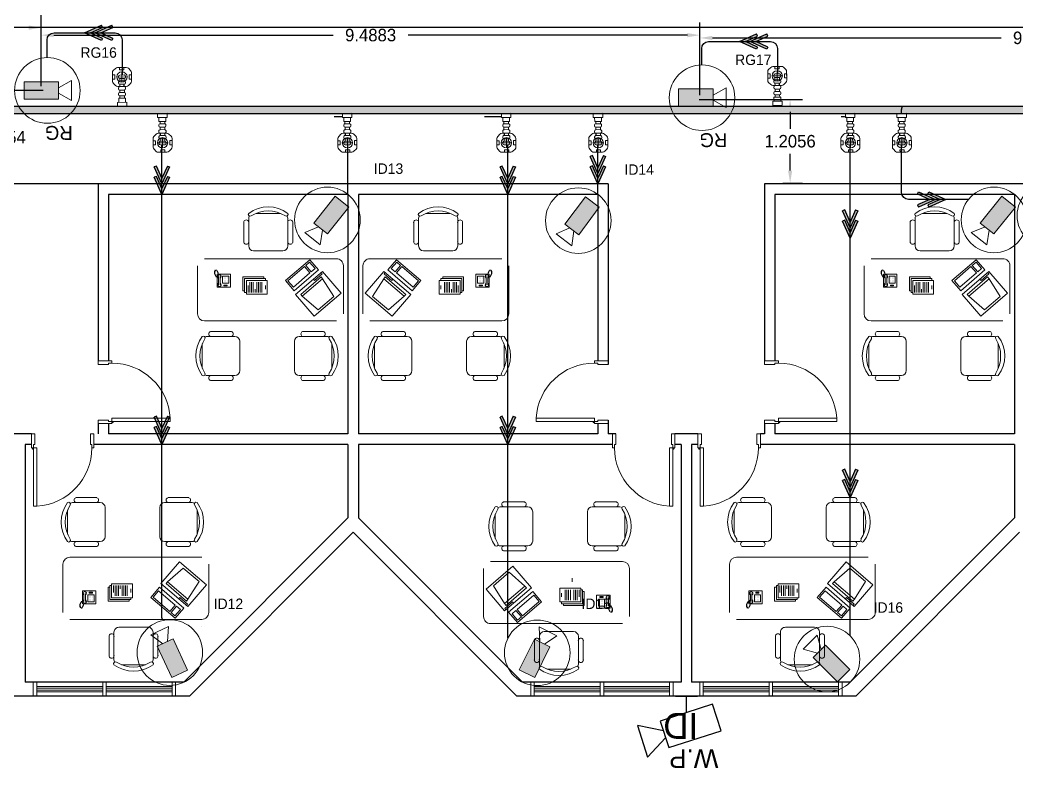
# Model space of a CAD drawing. Extents: x -15 to 352, y 223 to 399.
# Drawn here: x 60.6 to 74.96, y 337.87 to 348.64 of the extents above; entities that cross this region are included whole.
import ezdxf
from ezdxf.enums import TextEntityAlignment as Align

# ---------------------------------------------------------------- set-up
doc = ezdxf.new("R2010")
doc.units = 0
doc.header["$LTSCALE"] = 0.15
doc.linetypes.add('CONTINOUS', pattern=[0])
doc.layers.get('0').update_dxf_attribs({"color": 252})
doc.layers.get('Defpoints').update_dxf_attribs({"color": 252})
for name, color, linetype in [('0 CCTV', 252, 'Continuous'), ('0 sockets', 252, 'Continuous'), ('0 sound', 252, 'Continuous'), ('AUTOINCR', 7, 'Continuous'), ('CCTV', 4, 'Continuous'), ('CPTOOLS-TRAY', 1, 'Continuous')]:
    doc.layers.add(name, color=color, linetype=linetype)
for name, color, linetype, lineweight in [('0 LEGEND', 140, 'Continuous', 0), ('anal', 252, 'Continuous', 20), ('DOOR', 252, 'Continuous', 20), ('E-LT-CKT-NM', 7, 'Continuous', 30), ('EL-PULL BOX-50', 3, 'Continuous', 0), ('sofa', 252, 'Continuous', 9), ('T-CCTV', 7, 'Continuous', 0), ('TMG-LC-ACCEORISE', 1, 'Continuous', 0), ('wall', 252, 'Continuous', 30)]:
    doc.layers.add(name, color=color, linetype=linetype, lineweight=lineweight)
doc.styles.add('Arial_3', font='arial.ttf', dxfattribs={"height": 2.345885})
doc.styles.add('SDC-TEXT-ARB', font='sdc-arb.shx')
doc.dimstyles.get("Standard").update_dxf_attribs({"dimtxt": 0.18, "dimasz": 0.18, "dimexe": 0.18, "dimexo": 0.0625, "dimgap": 0.09, "dimtad": 0, "dimtih": 1, "dimtoh": 1, "dimdec": 4, "dimzin": 0, "dimdsep": 46, "dimtxsty": 'Standard', "dimcen": 0.09, "dimadec": 0, "dimazin": 0, "dimtfac": 1, "dimtdec": 4, "dimtofl": 0, "dimtmove": 0, "dimatfit": 3, "dimfxl": 1, "dimtolj": 1, "dimtzin": 0, "dimarcsym": 0})

# ---------------------------------------------------------------- blocks, each defined once
blk = doc.blocks.new('CHAIR7')
for p, q in [((5.12, 15.04), (17.88, 15.04)), ((0, 9), (0, -9)), ((20, 12), (3, 12)), ((23, -7.44), (23, 7.44)), ((3, -12), (20, -12)), ((5.12, -15), (17.88, -15))]:
    blk.add_line(p, q)
for centre, radius, start, end in [((5.56, 13.54), 1.56, 73.7398, 286.2602), ((17.44, 13.54), 1.56, 253.7398, 106.2602), ((3, 9), 3, 90, 180), ((20, 9), 3, 62.41556, 90), ((22.34, 11.12), 1.1, 53.30994, 212.02741), ((4.82, 0), 19.64, 327.57575, 32.42425), ((7, 0), 20, 323.1301, 36.8699), ((3, -9), 3, 180, 270), ((5.56, -13.5), 1.56, 73.7398, 286.2602), ((17.44, -13.5), 1.56, 253.7398, 106.2602), ((20, -9), 3, 270, 297.58444), ((22.34, -11.12), 1.1, 147.97259, 306.69006)]:
    blk.add_arc(centre, radius, start, end)
blk = doc.blocks.new('RECTANG')
for p, q in [((1, 1), (0, 1)), ((0, 1), (0, 0)), ((1, 0), (1, 1)), ((0, 0), (1, 0))]:
    blk.add_line(p, q)
blk = doc.blocks.new('FNPHONE')
for p, q in [((-7.29, 6.54), (-7.29, 1.54)), ((-6.29, 6.54), (-6.29, 1.54)), ((-9.1, 0.22), (-9.7, 0.02)), ((-8.9, 0.62), (-9.5, 0.42)), ((-8.7, 1.02), (-9.3, 0.82)), ((-8.5, 1.42), (-9.1, 1.22)), ((-8.3, 1.82), (-8.9, 1.62)), ((-7.14, 0.56), (-7.5, -0.58)), ((-3.87, 4.85), (-3.87, 4.85)), ((-3.87, 3.91), (-3.87, 3.91)), ((-3.87, 2.97), (-3.87, 2.97)), ((-3.87, 2.03), (-3.87, 2.03)), ((-2.94, 4.85), (-2.94, 4.85)), ((-2.94, 3.91), (-2.94, 3.91)), ((-2.94, 2.97), (-2.94, 2.97)), ((-2.94, 2.03), (-2.94, 2.03)), ((-2, 4.85), (-2, 4.85)), ((-2, 3.91), (-2, 3.91)), ((-2, 2.97), (-2, 2.97)), ((-2, 2.03), (-2, 2.03)), ((-9.3, -0.18), (-9.9, -0.38)), ((-9.3, -0.58), (-9.9, -0.78)), ((-9.3, -0.98), (-9.9, -1.18)), ((-9.3, -1.38), (-9.9, -1.58)), ((-9.1, -1.78), (-9.7, -1.98)), ((-8.9, -2.18), (-9.5, -2.38)), ((-8.43, -2.46), (-9.03, -2.66)), ((-7.9, -1.98), (-8.5, -2.18)), ((-7.7, -1.58), (-8.3, -1.78)), ((-7.5, -1.18), (-8.1, -1.38)), ((-7.3, -0.78), (-7.9, -0.98))]:
    blk.add_line(p, q)
for centre, start, end in [((-6.79, 6.54), 298.49146, 241.50854), ((-6.79, 1.54), 118.49146, 61.50854)]:
    blk.add_arc(centre, 1.05, start, end)
for p, xscale, yscale, zscale in [((-8.21, 0), 8.20528234483245, 8.104073169521023, 8.20528234483245), ((-4.03, 6.72), 2.03125, 0.46875, 2.03125), ((-4.81, 1.25), 3.75, 4.375, 3.75)]:
    blk.add_blockref('RECTANG', p, dxfattribs=dict(xscale=xscale, yscale=yscale, zscale=zscale))
blk = doc.blocks.new('IBMAT', base_point=(61, 306))
for p, q in [((75, 307), (75, 306)), ((81, 307), (75, 307)), ((81, 306), (81, 307))]:
    blk.add_line(p, q)
at = {"xscale": 21, "yscale": 17, "zscale": 21}
blk.add_blockref('RECTANG', (61, 306), dxfattribs=at)
blk = doc.blocks.new('KEYBOARD', base_point=(60, 294))
for p, xscale, yscale, zscale in [((60, 294), 19, 8, 19), ((61, 295), 13, 5, 13), ((75, 295), 3, 5, 3)]:
    blk.add_blockref('RECTANG', p, dxfattribs=dict(xscale=xscale, yscale=yscale, zscale=zscale))
blk = doc.blocks.new('FNCOMP')
for p, q in [((-6.64, 16.23), (-8.5, 3.5)), ((6.08, 16.23), (-6.64, 16.23)), ((8, 3.5), (6.08, 16.23)), ((-8.5, 3.5), (-8.5, 2.04)), ((8, 3.5), (-8.5, 3.5)), ((-8.5, 2.04), (8, 2.04)), ((8, 2.04), (8, 3.5))]:
    blk.add_line(p, q)
at = {"xscale": 1.033846153846154, "yscale": 1.033846153846154, "zscale": 1.033846153846154}
for name, p in [('IBMAT', (-10.86, 0)), ('KEYBOARD', (-10.05, -10.5))]:
    blk.add_blockref(name, p, dxfattribs=at)
blk = doc.blocks.new('D90')
at = {"layer": 'DOOR'}
for points in [[(0.03, 0.2), (0.03, 1.04), (0.078, 1.04), (0.078, 0.2)], [(0.03, 0.2), (0, 0.2), (0, 0), (0.05, 0), (0.05, 0.15), (0.03, 0.15)], [(0.87, 0.2), (0.9, 0.2), (0.9, 0), (0.85, 0), (0.85, 0.15), (0.87, 0.15)]]:
    blk.add_lwpolyline(points, close=True, dxfattribs=at)
blk.add_circle((0.02, 0.21), 0.01, dxfattribs=at)
blk.add_arc((0.025, 0.197), 0.845, 0.2218, 86.3889, dxfattribs=at)
blk = doc.blocks.new('ARCH')
at = {"layer": 'anal'}
for p, q in [((60.792, 339), (60.792, 339.1)), ((62.842, 339.1), (60.792, 339.1)), ((60.842, 339.1), (60.842, 338.9)), ((61.792, 339.1), (61.792, 338.9)), ((61.842, 339.1), (61.842, 338.9)), ((62.792, 339.1), (62.792, 338.9)), ((62.842, 339), (62.842, 339.1)), ((67.958, 339.1), (70.008, 339.1)), ((67.958, 339), (67.958, 339.1)), ((68.008, 339.1), (68.008, 338.9)), ((68.958, 339.1), (68.958, 338.9)), ((69.008, 339.1), (69.008, 338.9)), ((69.958, 339.1), (69.958, 338.9)), ((70.008, 339), (70.008, 339.1)), ((70.392, 339), (70.392, 339.1)), ((72.442, 339.1), (70.392, 339.1)), ((70.442, 339.1), (70.442, 338.9)), ((71.392, 339.1), (71.392, 338.9)), ((71.442, 339.1), (71.442, 338.9)), ((72.392, 339.1), (72.392, 338.9)), ((72.442, 339), (72.442, 339.1)), ((60.792, 339), (60.792, 338.9)), ((61.792, 339.04), (60.842, 339.04)), ((61.792, 339.015), (60.842, 339.015)), ((60.842, 339), (60.842, 338.9)), ((61.792, 338.985), (60.842, 338.985)), ((61.792, 338.96), (60.842, 338.96)), ((62.792, 339.04), (61.842, 339.04)), ((62.792, 339.015), (61.842, 339.015)), ((62.792, 338.985), (61.842, 338.985)), ((62.792, 338.96), (61.842, 338.96)), ((62.792, 339), (62.792, 338.9)), ((62.842, 339), (62.842, 338.9)), ((67.958, 339), (67.958, 338.9)), ((68.008, 339.04), (68.958, 339.04)), ((68.008, 339.015), (68.958, 339.015)), ((68.008, 339), (68.008, 338.9)), ((68.008, 338.985), (68.958, 338.985)), ((68.008, 338.96), (68.958, 338.96)), ((69.008, 339.04), (69.958, 339.04)), ((69.008, 339.015), (69.958, 339.015)), ((69.008, 338.985), (69.958, 338.985)), ((69.008, 338.96), (69.958, 338.96)), ((69.958, 339), (69.958, 338.9)), ((70.008, 339), (70.008, 338.9)), ((70.392, 339), (70.392, 338.9)), ((71.392, 339.04), (70.442, 339.04)), ((71.392, 339.015), (70.442, 339.015)), ((70.442, 339), (70.442, 338.9)), ((71.392, 338.985), (70.442, 338.985)), ((71.392, 338.96), (70.442, 338.96)), ((72.392, 339.04), (71.442, 339.04)), ((72.392, 339.015), (71.442, 339.015)), ((72.392, 338.985), (71.442, 338.985)), ((72.392, 338.96), (71.442, 338.96)), ((72.392, 339), (72.392, 338.9)), ((72.442, 339), (72.442, 338.9)), ((62.842, 338.9), (60.792, 338.9)), ((67.958, 338.9), (70.008, 338.9)), ((72.442, 338.9), (70.392, 338.9))]:
    blk.add_line(p, q, dxfattribs=at)
at = {"layer": 'sofa'}
for p, q in [((63.159, 344.403), (63.159, 345.098)), ((67.641, 344.403), (67.641, 345.098)), ((72.759, 344.403), (72.759, 345.098)), ((65.159, 344.303), (63.259, 344.303)), ((65.159, 344.303), (63.259, 344.303)), ((65.641, 344.303), (67.541, 344.303)), ((74.759, 344.303), (72.859, 344.303)), ((74.759, 344.303), (72.859, 344.303)), ((63.22, 340.901), (61.32, 340.901)), ((67.379, 340.839), (69.279, 340.839)), ((72.82, 340.901), (70.92, 340.901)), ((61.22, 340.801), (61.22, 340.106)), ((69.379, 340.739), (69.379, 340.045)), ((70.82, 340.801), (70.82, 340.106))]:
    blk.add_line(p, q, dxfattribs=at)
for points in [[(63.259, 345.198), (65.159, 345.198, -0.414214), (65.259, 345.098), (65.259, 344.403)], [(67.541, 345.198), (65.641, 345.198, 0.414214), (65.541, 345.098), (65.541, 344.403)], [(72.859, 345.198), (74.759, 345.198, -0.414214), (74.859, 345.098), (74.859, 344.403)], [(61.32, 340.006), (63.22, 340.006, 0.414214), (63.32, 340.106), (63.32, 340.801)], [(69.279, 339.945), (67.379, 339.945, -0.414214), (67.279, 340.045), (67.279, 340.739)], [(70.92, 340.006), (72.82, 340.006, 0.414214), (72.92, 340.106), (72.92, 340.801)]]:
    blk.add_lwpolyline(points, format="xyb", dxfattribs=at)
for points in [[(63.836, 344.736), (63.811, 344.736), (63.811, 344.936), (64.111, 344.936), (64.111, 344.911)], [(63.861, 344.711), (63.836, 344.711), (63.836, 344.911), (64.136, 344.911), (64.136, 344.886)], [(64.161, 344.686), (63.861, 344.686), (63.861, 344.886), (64.161, 344.886), (64.161, 344.686)], [(63.911, 344.711), (63.911, 344.861)], [(63.936, 344.711), (63.936, 344.861)], [(63.961, 344.711), (63.961, 344.861)], [(64.011, 344.711), (64.011, 344.861)], [(64.036, 344.711), (64.036, 344.861)], [(64.061, 344.711), (64.061, 344.861)], [(64.086, 344.711), (64.086, 344.861)], [(66.639, 344.686), (66.939, 344.686), (66.939, 344.886), (66.639, 344.886), (66.639, 344.686)], [(66.939, 344.711), (66.964, 344.711), (66.964, 344.911), (66.664, 344.911), (66.664, 344.886)], [(66.964, 344.736), (66.989, 344.736), (66.989, 344.936), (66.689, 344.936), (66.689, 344.911)], [(66.714, 344.711), (66.714, 344.861)], [(66.739, 344.711), (66.739, 344.861)], [(66.764, 344.711), (66.764, 344.861)], [(66.789, 344.711), (66.789, 344.861)], [(66.839, 344.711), (66.839, 344.861)], [(66.864, 344.711), (66.864, 344.861)], [(66.889, 344.711), (66.889, 344.861)], [(73.436, 344.736), (73.411, 344.736), (73.411, 344.936), (73.711, 344.936), (73.711, 344.911)], [(73.461, 344.711), (73.436, 344.711), (73.436, 344.911), (73.736, 344.911), (73.736, 344.886)], [(73.761, 344.686), (73.461, 344.686), (73.461, 344.886), (73.761, 344.886), (73.761, 344.686)], [(73.511, 344.711), (73.511, 344.861)], [(73.536, 344.711), (73.536, 344.861)], [(73.561, 344.711), (73.561, 344.861)], [(73.611, 344.711), (73.611, 344.861)], [(73.636, 344.711), (73.636, 344.861)], [(73.661, 344.711), (73.661, 344.861)], [(73.686, 344.711), (73.686, 344.861)], [(63.886, 344.711), (63.886, 344.811)], [(63.986, 344.711), (63.986, 344.761)], [(64.136, 344.761), (64.136, 344.811)], [(66.664, 344.761), (66.664, 344.811)], [(66.814, 344.711), (66.814, 344.761)], [(66.914, 344.711), (66.914, 344.811)], [(73.486, 344.711), (73.486, 344.811)], [(73.586, 344.711), (73.586, 344.761)], [(73.736, 344.761), (73.736, 344.811)], [(68.553, 340.597), (68.553, 340.547)], [(61.896, 340.468), (61.871, 340.468), (61.871, 340.268), (62.171, 340.268), (62.171, 340.293)], [(61.921, 340.493), (61.896, 340.493), (61.896, 340.293), (62.196, 340.293), (62.196, 340.318)], [(62.221, 340.518), (61.921, 340.518), (61.921, 340.318), (62.221, 340.318), (62.221, 340.518)], [(61.946, 340.493), (61.946, 340.393)], [(61.971, 340.493), (61.971, 340.343)], [(61.996, 340.493), (61.996, 340.343)], [(62.021, 340.493), (62.021, 340.343)], [(62.046, 340.493), (62.046, 340.443)], [(62.071, 340.493), (62.071, 340.343)], [(62.096, 340.493), (62.096, 340.343)], [(62.121, 340.493), (62.121, 340.343)], [(62.146, 340.493), (62.146, 340.343)], [(62.196, 340.443), (62.196, 340.393)], [(68.378, 340.456), (68.678, 340.456), (68.678, 340.256), (68.378, 340.256), (68.378, 340.456)], [(68.678, 340.431), (68.703, 340.431), (68.703, 340.231), (68.403, 340.231), (68.403, 340.256)], [(68.703, 340.406), (68.728, 340.406), (68.728, 340.206), (68.428, 340.206), (68.428, 340.231)], [(68.453, 340.431), (68.453, 340.281)], [(68.478, 340.431), (68.478, 340.281)], [(68.503, 340.431), (68.503, 340.281)], [(68.528, 340.431), (68.528, 340.281)], [(68.578, 340.431), (68.578, 340.281)], [(68.603, 340.431), (68.603, 340.281)], [(68.628, 340.431), (68.628, 340.281)], [(68.653, 340.431), (68.653, 340.331)], [(71.496, 340.468), (71.471, 340.468), (71.471, 340.268), (71.771, 340.268), (71.771, 340.293)], [(71.521, 340.493), (71.496, 340.493), (71.496, 340.293), (71.796, 340.293), (71.796, 340.318)], [(71.821, 340.518), (71.521, 340.518), (71.521, 340.318), (71.821, 340.318), (71.821, 340.518)], [(71.546, 340.493), (71.546, 340.393)], [(71.571, 340.493), (71.571, 340.343)], [(71.596, 340.493), (71.596, 340.343)], [(71.621, 340.493), (71.621, 340.343)], [(71.646, 340.493), (71.646, 340.443)], [(71.671, 340.493), (71.671, 340.343)], [(71.696, 340.493), (71.696, 340.343)], [(71.721, 340.493), (71.721, 340.343)], [(71.746, 340.493), (71.746, 340.343)], [(71.796, 340.443), (71.796, 340.393)], [(68.403, 340.381), (68.403, 340.331)]]:
    blk.add_lwpolyline(points, dxfattribs=at)
for centre, start, end in [((63.259, 344.403), 180, 270), ((63.259, 344.403), 180, 270), ((67.541, 344.403), 270, 0), ((72.859, 344.403), 180, 270), ((72.859, 344.403), 180, 270), ((61.32, 340.801), 90, 180), ((69.279, 340.739), 0, 90), ((70.92, 340.801), 90, 180)]:
    blk.add_arc(centre, 0.1, start, end, dxfattribs=at)
at = {"layer": 'wall'}
for p, q in [((82.275, 348.525), (55.724, 348.525)), ((65.4, 348.525), (55.724, 348.525)), ((65.325, 348.525), (55.724, 348.525)), ((84.525, 348.525), (65.431, 348.525)), ((69.075, 346.275), (61.725, 346.275)), ((61.725, 346.275), (61.725, 343.726)), ((69.075, 346.275), (69.075, 343.676)), ((71.325, 346.275), (71.325, 343.726)), ((78.675, 346.275), (71.325, 346.275)), ((61.875, 346.125), (61.875, 343.726)), ((65.325, 346.125), (61.875, 346.125)), ((65.325, 346.125), (65.325, 342.675)), ((68.925, 346.125), (65.475, 346.125)), ((65.475, 346.125), (65.475, 342.675)), ((68.925, 346.125), (68.925, 343.726)), ((71.475, 346.125), (71.475, 343.726)), ((74.925, 346.125), (71.475, 346.125)), ((74.925, 346.125), (74.925, 342.675)), ((69.075, 342.876), (69.075, 342.675)), ((61.725, 342.826), (61.725, 342.675)), ((61.875, 342.826), (61.875, 342.675)), ((68.925, 342.826), (68.925, 342.675)), ((71.325, 342.826), (71.325, 342.675)), ((71.475, 342.826), (71.475, 342.675)), ((60.766, 342.675), (60.434, 342.675)), ((65.325, 342.675), (61.875, 342.675)), ((68.925, 342.675), (65.475, 342.675)), ((69.184, 342.675), (69.075, 342.675)), ((70.366, 342.675), (70.034, 342.675)), ((71.325, 342.675), (71.266, 342.675)), ((74.925, 342.675), (71.475, 342.675)), ((60.675, 342.525), (60.675, 339.1)), ((60.766, 342.525), (60.675, 342.525)), ((65.325, 342.525), (61.666, 342.525)), ((65.325, 342.525), (65.325, 341.466)), ((69.134, 342.525), (65.475, 342.525)), ((65.475, 342.525), (65.475, 341.466)), ((70.125, 342.525), (70.034, 342.525)), ((70.125, 342.525), (70.125, 339.1)), ((70.366, 342.525), (70.275, 342.525)), ((70.275, 342.525), (70.275, 339.1)), ((74.925, 342.525), (71.266, 342.525)), ((74.925, 342.525), (74.925, 341.466)), ((65.325, 341.466), (62.959, 339.1)), ((67.841, 339.1), (65.475, 341.466)), ((74.925, 341.466), (72.559, 339.1)), ((65.4, 341.259), (63.041, 338.9)), ((67.759, 338.9), (65.4, 341.259)), ((75, 341.259), (72.641, 338.9)), ((62.959, 339.1), (60.675, 339.1)), ((70.125, 339.1), (67.841, 339.1)), ((72.559, 339.1), (70.275, 339.1)), ((63.041, 338.9), (58.159, 338.9)), ((72.641, 338.9), (67.759, 338.9))]:
    blk.add_line(p, q, dxfattribs=at)
at = {"layer": 'DOOR', "xscale": -1}
for p, rotation in [((61.725, 342.826), 270), ((71.325, 342.826), 270), ((60.766, 342.675), 180), ((70.366, 342.675), 180)]:
    blk.add_blockref('D90', p, dxfattribs=dict(at, rotation=rotation))
at = {"layer": 'DOOR'}
for p, rotation in [((69.075, 342.826), 90), ((70.034, 342.675), 180)]:
    blk.add_blockref('D90', p, dxfattribs=dict(at, rotation=rotation))
at = {"layer": 'sofa'}
for name, p, xscale, yscale, zscale, rotation in [('CHAIR7', (64.176, 345.312), -0.0234375, 0.0234375, 0.0234375, 270), ('CHAIR7', (66.624, 345.312), 0.0234375, 0.0234375, 0.0234375, 90), ('CHAIR7', (73.776, 345.312), -0.0234375, 0.0234375, 0.0234375, 270), ('FNCOMP', (64.764, 344.85), -0.02343749999997079, 0.0234375, 0.0234375, 220.6012946452155), ('FNCOMP', (66.036, 344.85), 0.02343749999997079, 0.02343749999997079, 0.02343749999997079, 139.3987053547845), ('FNCOMP', (74.364, 344.85), -0.02343749999997079, 0.0234375, 0.0234375, 220.6012946452155), ('FNPHONE', (63.632, 344.977), -0.0234375, 0.0234375, 0.0234375, 180), ('FNPHONE', (67.168, 344.977), 0.0234375, 0.0234375, 0.0234375, 180), ('FNPHONE', (73.232, 344.977), -0.0234375, 0.0234375, 0.0234375, 180), ('CHAIR7', (63.766, 343.798), 0.0234375, 0.0234375, 0.0234375, 180), ('CHAIR7', (64.553, 343.798), -0.0234375, 0.0234375, 0.0234375, 180), ('CHAIR7', (66.247, 343.798), 0.0234375, 0.0234375, 0.0234375, 180), ('CHAIR7', (67.034, 343.798), -0.0234375, 0.0234375, 0.0234375, 180), ('CHAIR7', (73.366, 343.798), 0.0234375, 0.0234375, 0.0234375, 180), ('CHAIR7', (74.153, 343.798), -0.0234375, 0.0234375, 0.0234375, 180), ('FNCOMP', (62.824, 340.355), 0.02343749999997079, 0.02343749999997079, 0.02343749999997079, 319.3987053547845), ('FNCOMP', (72.424, 340.355), 0.02343749999997079, 0.02343749999997079, 0.02343749999997079, 319.3987053547845), ('FNCOMP', (67.775, 340.293), -0.02343749999997079, 0.0234375, 0.0234375, 40.60129464521547), ('CHAIR7', (62.236, 339.892), 0.0234375, 0.0234375, 0.0234375, 270), ('CHAIR7', (68.363, 339.83), -0.0234375, 0.0234375, 0.0234375, 90), ('CHAIR7', (71.836, 339.892), 0.0234375, 0.0234375, 0.0234375, 270)]:
    blk.add_blockref(name, p, dxfattribs=dict(at, xscale=xscale, yscale=yscale, zscale=zscale, rotation=rotation))
at = {"layer": 'sofa', "yscale": 0.0234375, "zscale": 0.0234375}
for name, p, xscale in [('CHAIR7', (61.826, 341.406), -0.0234375), ('CHAIR7', (62.613, 341.406), 0.0234375), ('CHAIR7', (67.986, 341.344), -0.0234375), ('CHAIR7', (68.773, 341.344), 0.0234375), ('CHAIR7', (71.426, 341.406), -0.0234375), ('CHAIR7', (72.213, 341.406), 0.0234375), ('FNPHONE', (61.692, 340.227), 0.0234375), ('FNPHONE', (71.292, 340.227), 0.0234375), ('FNPHONE', (68.907, 340.165), -0.0234375)]:
    blk.add_blockref(name, p, dxfattribs=dict(at, xscale=xscale))
blk = doc.blocks.new('*U105')
at = {"layer": 'CPTOOLS-TRAY'}
h = blk.add_hatch(color=0, dxfattribs=at)
h.dxf.hatch_style = 1
h.paths.add_polyline_path([(0.05, 37.712), (-0.05, 37.712), (-0.05, 0), (0.05, 0)])
at = {"layer": 'CPTOOLS-TRAY', "color": 0}
blk.add_lwpolyline([(0.05, 37.712), (-0.05, 37.712), (-0.05, 0), (0.05, 0)], close=True, dxfattribs=at)
blk = doc.blocks.new('X4I0P7S6Y6')
at = {"layer": '0 sockets', "color": 0, "rotation": 90}
blk.add_blockref('*U105', (83.265, 347.34), dxfattribs=at)
blk = doc.blocks.new('f4')
at = {"layer": 'CCTV'}
for p, q in [((94306, 51895), (94306, 51688)), ((94444, 51688), (94167, 51688))]:
    blk.add_line(p, q, dxfattribs=at)
at = {"layer": 'CCTV', "flags": 128}
blk.add_lwpolyline([(94595, 52123), (94921, 52055), (94794, 52454), (94567, 52210)], dxfattribs=at)
blk.add_lwpolyline([(94528, 52333), (93870, 52123), (93977, 51790), (94634, 52000)], close=True, dxfattribs=at)
at = {"layer": 'CCTV', "color": 7, "lineweight": 15, "insert": (93904, 52590), "char_height": 234.6, "width": 738.13, "attachment_point": 1, "line_spacing_factor": 0.941778, "style": 'Arial_3'}
blk.add_mtext('W.P', dxfattribs=at)
at = {"layer": 'E-LT-CKT-NM', "style": 'SDC-TEXT-ARB'}
blk.add_attdef('ID', (94159, 51899), '', height=326, dxfattribs=at)
blk = doc.blocks.new('AS')
at = {"layer": 'E-LT-CKT-NM', "xscale": 0.001146844099872414, "yscale": 0.001146844099872414, "zscale": 0.001146844099872414}
blk.add_blockref('f4', (-108.154, -59.278), dxfattribs=at).add_auto_attribs({'ID': 'ID'})
blk = doc.blocks.new('LEGEND_dwg_CCTV DOME-1155345-TELECOMMUNICATION LEGEND_ GENERAL NOTES _SYMBOLS _ ABBREVIATIONS')
at = {"layer": 'T-CCTV'}
blk.add_hatch(color=256, dxfattribs=at).paths.add_polyline_path([(255, -95), (-120, -95), (-120, 95), (255, 95)], flags=0)
at = {"layer": 'T-CCTV', "flags": 128}
for points in [[(-120, 28), (-262, 108), (-262, -108), (-120, -28)], [(255, -95), (255, 95), (-120, 95), (-120, -95), (255, -95)]]:
    blk.add_lwpolyline(points, dxfattribs=at)
at = {"layer": 'T-CCTV'}
blk.add_circle((0, 0), 358, dxfattribs=at)
blk = doc.blocks.new('RG CAMERA')
at = {"layer": 'CCTV', "xscale": 1.150579243575653, "yscale": 1.150579243575653, "zscale": 1.150579243575653}
blk.add_blockref('LEGEND_dwg_CCTV DOME-1155345-TELECOMMUNICATION LEGEND_ GENERAL NOTES _SYMBOLS _ ABBREVIATIONS', (101765, 50919), dxfattribs=at)
at = {"layer": 'E-LT-CKT-NM', "style": 'SDC-TEXT-ARB'}
blk.add_attdef('RG', (101447, 51364), '', height=326, dxfattribs=at)
blk = doc.blocks.new('ID CAMERA')
at = {"layer": 'CCTV', "color": 6, "xscale": 1.150579243575653, "yscale": 1.150579243575653, "zscale": 1.150579243575653}
blk.add_blockref('LEGEND_dwg_CCTV DOME-1155345-TELECOMMUNICATION LEGEND_ GENERAL NOTES _SYMBOLS _ ABBREVIATIONS', (0, 0), dxfattribs=at)
at = {"layer": 'E-LT-CKT-NM', "color": 1, "style": 'SDC-TEXT-ARB'}
blk.add_attdef('ID', (-127, 492), '', height=326, dxfattribs=at)
blk = doc.blocks.new('JUNCTION BOX 2')
at = {"layer": 'TMG-LC-ACCEORISE', "color": 1, "ltscale": 0.4}
blk.add_lwpolyline([(-27, -85), (27, -85, 0.198912), (40.5, -79.4), (53.9, -66, 0.198912), (59.5, -52.5), (59.5, 1.5, 0.198912), (53.9, 15), (40.5, 28.4, 0.198912), (27, 34), (-27, 34, 0.198912), (-40.5, 28.4), (-53.9, 15, 0.198912), (-59.5, 1.5), (-59.5, -25.5), (-59.5, -52.5, 0.198912), (-53.9, -66), (-40.5, -79.4, 0.198912)], format="xyb", close=True, dxfattribs=at)
for points in [[(-14.2, 34), (12.2, 34), (12.2, 19.6), (-14.2, 19.6)], [(-59.5, -12.3), (-59.5, -38.7), (-45.1, -38.7), (-45.1, -12.3)], [(59.5, -12.3), (59.5, -38.7), (45.1, -38.7), (45.1, -12.3)], [(-14.2, -85), (12.2, -85), (12.2, -70.6), (-14.2, -70.6)]]:
    blk.add_lwpolyline(points, close=True, dxfattribs=at)
at = {"layer": 'TMG-LC-ACCEORISE', "color": 1}
for points in [[(0, 6.7), (0, -57.7)], [(-32.2, -25.5), (32.2, -25.5)]]:
    blk.add_lwpolyline(points, dxfattribs=at)
blk.add_circle((0, -25.5), 32.2, dxfattribs=at)
blk = doc.blocks.new('EMT CON. ADAPTER')
at = {"linetype": 'CONTINOUS'}
for points in [[(-60, 25), (-60, -25), (-30, -25), (-30, 25)], [(0, 35), (-30, 35), (-30, -35), (0, -35)]]:
    blk.add_lwpolyline(points, close=True, dxfattribs=at)
blk = doc.blocks.new('WERG')
at = {"layer": '0 LEGEND', "color": 1, "ltscale": 0.05}
for p, q in [((-42.9, 16.2), (-42.9, -16.3)), ((-27.5, 26.2), (-32.9, 26.2)), ((-17.5, 16.9), (0, 16.9)), ((-17.5, -16.3), (-17.5, 16.2)), ((-32.9, -26.3), (-27.5, -26.3)), ((-17.5, -16.9), (0, -16.9))]:
    blk.add_line(p, q, dxfattribs=at)
for centre, start, end in [((-32.9, 16.2), 90.00021, 180.00021), ((-27.5, 16.2), 0.00021, 90.00021), ((-32.9, -16.3), 180.00021, 270.00021), ((-27.5, -16.3), 270.00021, 0.00021)]:
    blk.add_arc(centre, 10, start, end, dxfattribs=at)
blk = doc.blocks.new('*U75')
at = {"layer": '0 LEGEND', "ltscale": 0.05}
for p in [(-188.7, 0), (-145.8, 0), (-102.9, 0), (-60, 0)]:
    blk.add_blockref('WERG', p, dxfattribs=at)
at = {"layer": '0 LEGEND', "ltscale": 0.05, "xscale": -1, "rotation": 180}
blk.add_blockref('EMT CON. ADAPTER', (0, 0), dxfattribs=at)
blk = doc.blocks.new('dd')
at = {"layer": 'EL-PULL BOX-50', "xscale": -0.001952159549914251, "yscale": 0.001952159549914252, "zscale": 0.001952159549914252, "rotation": 270.4385235983306}
blk.add_blockref('*U75', (0, 0), dxfattribs=at)
at = {"layer": 'EL-PULL BOX-50', "extrusion": (-0.000106033, 0.013854, 0.999904), "xscale": -0.002296658294016838, "yscale": 0.002296658294016836, "zscale": 0.002296658294016828, "rotation": 0.4385656867152221}
blk.add_blockref('JUNCTION BOX 2', (0.003, -0.365, -0.001), dxfattribs=at)
blk = doc.blocks.new('*D138')
at = {"layer": '0 sockets', "color": 0, "lineweight": -2, "transparency": 16777216}
for p, q in [((60.933, 347.62), (60.136, 347.62)), ((60.316, 347.44), (60.316, 347.128)), ((60.316, 346.455), (60.316, 346.768)), ((61.958, 346.275), (60.136, 346.275))]:
    blk.add_line(p, q, dxfattribs=at)
at = {"layer": '0 sockets', "color": 0, "transparency": 16777216}
for points in [[(60.286, 347.44), (60.346, 347.44), (60.316, 347.62)], [(60.286, 346.455), (60.346, 346.455), (60.316, 346.275)]]:
    blk.add_solid(points, dxfattribs=at)
at = {"layer": 'Defpoints', "color": 0, "transparency": 16777216}
for p in [(60.316, 347.62), (60.996, 347.62), (62.02, 346.275)]:
    blk.add_point(p, dxfattribs=at)
at = {"layer": '0 sockets', "color": 0, "transparency": 16777216, "insert": (60.316, 346.948), "char_height": 0.18, "attachment_point": 5}
blk.add_mtext('\\A1;1.3454', dxfattribs=at)
blk = doc.blocks.new('*D141')
at = {"layer": '0 sockets', "color": 0, "lineweight": -2, "transparency": 16777216}
for p, q in [((70.383, 347.492), (71.874, 347.492)), ((71.694, 347.312), (71.694, 347.069)), ((71.694, 346.466), (71.694, 346.709)), ((71.589, 346.286), (71.874, 346.286))]:
    blk.add_line(p, q, dxfattribs=at)
at = {"layer": '0 sockets', "color": 0, "transparency": 16777216}
for points in [[(71.664, 347.312), (71.724, 347.312), (71.694, 347.492)], [(71.664, 346.466), (71.724, 346.466), (71.694, 346.286)]]:
    blk.add_solid(points, dxfattribs=at)
at = {"layer": 'Defpoints', "color": 0, "transparency": 16777216}
for p in [(70.321, 347.492), (71.527, 346.286), (71.694, 346.286)]:
    blk.add_point(p, dxfattribs=at)
at = {"layer": '0 sockets', "color": 0, "transparency": 16777216, "insert": (71.694, 346.889), "char_height": 0.18, "attachment_point": 5}
blk.add_mtext('\\A1;1.2056', dxfattribs=at)
blk = doc.blocks.new('*D143')
at = {"layer": '0 sockets', "color": 0, "lineweight": -2, "transparency": 16777216}
for p, q in [((54.325, 347.601), (54.325, 348.705)), ((60.907, 347.683), (60.907, 348.705)), ((54.505, 348.525), (57.106, 348.525)), ((60.727, 348.525), (58.126, 348.525))]:
    blk.add_line(p, q, dxfattribs=at)
at = {"layer": '0 sockets', "color": 0, "transparency": 16777216}
for points in [[(54.505, 348.555), (54.505, 348.495), (54.325, 348.525)], [(60.727, 348.555), (60.727, 348.495), (60.907, 348.525)]]:
    blk.add_solid(points, dxfattribs=at)
at = {"layer": 'Defpoints', "color": 0, "transparency": 16777216}
for p in [(60.907, 348.525), (60.907, 347.62), (54.325, 347.538)]:
    blk.add_point(p, dxfattribs=at)
at = {"layer": '0 sockets', "color": 0, "transparency": 16777216, "insert": (57.616, 348.525), "char_height": 0.18, "attachment_point": 5}
blk.add_mtext('\\A1;6.5812', dxfattribs=at)
blk = doc.blocks.new('*D144')
at = {"layer": '0 sockets', "color": 0, "lineweight": -2, "transparency": 16777216}
for p, q in [((60.907, 347.683), (60.907, 348.597)), ((70.395, 347.554), (70.395, 348.597)), ((61.087, 348.417), (65.111, 348.417)), ((70.215, 348.417), (66.191, 348.417))]:
    blk.add_line(p, q, dxfattribs=at)
at = {"layer": '0 sockets', "color": 0, "transparency": 16777216}
for points in [[(61.087, 348.447), (61.087, 348.387), (60.907, 348.417)], [(70.215, 348.447), (70.215, 348.387), (70.395, 348.417)]]:
    blk.add_solid(points, dxfattribs=at)
at = {"layer": 'Defpoints', "color": 0, "transparency": 16777216}
for p in [(70.395, 348.417), (60.907, 347.62), (70.395, 347.492)]:
    blk.add_point(p, dxfattribs=at)
at = {"layer": '0 sockets', "color": 0, "transparency": 16777216, "insert": (65.651, 348.417), "char_height": 0.18, "attachment_point": 5}
blk.add_mtext('\\A1;9.4883', dxfattribs=at)
blk = doc.blocks.new('*D145')
at = {"layer": '0 sockets', "color": 0, "lineweight": -2, "transparency": 16777216}
for p, q in [((70.395, 347.554), (70.395, 348.557)), ((80.148, 347.423), (80.148, 348.557)), ((70.575, 348.377), (74.732, 348.377)), ((79.968, 348.377), (75.812, 348.377))]:
    blk.add_line(p, q, dxfattribs=at)
at = {"layer": '0 sockets', "color": 0, "transparency": 16777216}
for points in [[(70.575, 348.407), (70.575, 348.347), (70.395, 348.377)], [(79.968, 348.407), (79.968, 348.347), (80.148, 348.377)]]:
    blk.add_solid(points, dxfattribs=at)
at = {"layer": 'Defpoints', "color": 0, "transparency": 16777216}
for p in [(80.148, 348.377), (70.395, 347.492), (80.148, 347.36)]:
    blk.add_point(p, dxfattribs=at)
at = {"layer": '0 sockets', "color": 0, "transparency": 16777216, "insert": (75.272, 348.377), "char_height": 0.18, "attachment_point": 5}
blk.add_mtext('\\A1;9.7535', dxfattribs=at)
blk = doc.blocks.new('ds')
h = blk.add_hatch(color=2)
h.dxf.hatch_style = 1
h.paths.add_polyline_path([(0.259, 0.079), (0.245, 0.11), (0, 0), (0.245, -0.11), (0.259, -0.079), (0.084, 0)])
at = {"layer": '0 sockets', "color": 3}
for points in [[(0.245, -0.11), (0, 0), (0.245, 0.11)], [(0.259, -0.079), (0.084, 0), (0.259, 0.079)], [(0.259, 0.079), (0.245, 0.11)], [(0.259, -0.079), (0.245, -0.11)]]:
    blk.add_lwpolyline(points, dxfattribs=at)
blk = doc.blocks.new('qa')
h = blk.add_hatch(color=1)
h.dxf.hatch_style = 1
h.paths.add_polyline_path([(0.259, 0.079), (0.245, 0.11), (0, 0), (0.245, -0.11), (0.259, -0.079), (0.084, 0)])
h.paths.add_polyline_path([(0.408, 0.079), (0.394, 0.11), (0.149, 0), (0.394, -0.11), (0.408, -0.079), (0.233, 0)])
h = blk.add_hatch(color=1)
h.dxf.hatch_style = 1
h.paths.add_polyline_path([(0.259, 0.079), (0.245, 0.11), (0, 0), (0.245, -0.11), (0.259, -0.079), (0.084, 0)])
at = {"layer": '0 sockets', "color": 3}
for p in [(0, 0), (0.149, 0)]:
    blk.add_blockref('ds', p, dxfattribs=at)

msp = doc.modelspace()

# ---------------------------------------------------------------- linework, layer by layer
at = {"layer": '0 sockets', "color": 3}
for points in [[(60.99064, 348.09307), (60.99064, 348.35, -0.41421356), (61.09064, 348.45), (61.97281, 348.45, -0.41421356), (62.07281, 348.35), (62.07281, 347.84346)], [(70.42017, 347.98901), (70.42017, 348.225, -0.41421356), (70.52017, 348.325), (71.41114, 348.325, -0.41421356), (71.51114, 348.225), (71.51114, 347.8583)], [(73.3, 347.29126), (73.3, 347.3413, -0.1316525), (73.3134, 347.3913)], [(65.24586, 347.2391, 0.05259577), (65.225, 347.2413), (65.12619, 347.2413)], [(67.53544, 347.24097, 0.0203803), (67.52729, 347.2413), (67.29194, 347.2413)], [(72.49071, 347.236, 0.08197023), (72.45858, 347.2413), (72.42803, 347.2413)], [(72.5103, 347.22689, 0.02919145), (72.49999, 347.23233, 0.02919145)], [(62.68157, 339.99452), (62.6812, 339.99452, -0.41421356), (62.64493, 340.03079), (62.64493, 346.8391)], [(74.26057, 346.05173), (73.4, 346.05173, -0.41421356), (73.3, 346.15173), (73.3, 346.83915)]]:
    msp.add_lwpolyline(points, format="xyb", dxfattribs=at)
for points in [[(62.07281, 347.39134), (62.07281, 347.3913)], [(71.51114, 347.40618), (71.51114, 347.3913)], [(65.325, 346.125), (65.325, 346.83923)], [(67.62729, 339.73324), (67.62729, 346.83933)], [(68.925, 346.125), (68.925, 346.83913)], [(72.55858, 339.76846), (72.55858, 346.83915)]]:
    msp.add_lwpolyline(points, dxfattribs=at)

# ---------------------------------------------------------------- block references
at = {"layer": '0 CCTV', "color": 2}
ref = msp.add_blockref('RG CAMERA', (177.7195, 406.02486), dxfattribs=dict(at, xscale=0.001147, yscale=0.001147, zscale=0.001147, rotation=180))
ref.add_attrib('RG', 'RG', (61.35984, 347.10979), dxfattribs={"layer": 'E-LT-CKT-NM', "height": 0.2, "rotation": 180, "style": 'SDC-TEXT-ARB'})
ref = msp.add_blockref('RG CAMERA', (187.14904, 405.9208), dxfattribs=dict(at, xscale=0.001147, yscale=0.001147, zscale=0.001147, rotation=180))
ref.add_attrib('RG', 'RG', (70.78937, 347.00572), dxfattribs={"layer": 'E-LT-CKT-NM', "height": 0.2, "rotation": 180, "style": 'SDC-TEXT-ARB'})
ref = msp.add_blockref('ID CAMERA', (75.43573, 345.81856), dxfattribs=dict(at, xscale=0.001147, yscale=0.001147, zscale=0.001147, rotation=139.5847872543754))
ref.add_attrib('ID', 'ID', (75.18093, 345.29415), dxfattribs={"layer": 'E-LT-CKT-NM', "color": 1, "height": 0.003741, "rotation": 139.584787, "style": 'SDC-TEXT-ARB'})
ref = msp.add_blockref('ID CAMERA', (65.02938, 345.75687), dxfattribs=dict(at, xscale=0.001147, yscale=0.001147, zscale=0.001147, rotation=51.15376736777601))
ref.add_attrib('ID', 'ID', (64.49819, 345.99722), dxfattribs={"layer": 'E-LT-CKT-NM', "color": 1, "height": 0.003741, "rotation": 51.153767, "style": 'SDC-TEXT-ARB'})
ref = msp.add_blockref('ID CAMERA', (68.64295, 345.74634), dxfattribs=dict(at, xscale=0.001147, yscale=0.001147, zscale=0.001147, rotation=53.23645480851906))
ref.add_attrib('ID', 'ID', (68.10338, 345.96722), dxfattribs={"layer": 'E-LT-CKT-NM', "color": 1, "height": 0.003741, "rotation": 53.236455, "style": 'SDC-TEXT-ARB'})
ref = msp.add_blockref('ID CAMERA', (74.63027, 345.75615), dxfattribs=dict(at, xscale=0.001147, yscale=0.001147, zscale=0.001147, rotation=51.29258030460721))
ref.add_attrib('ID', 'ID', (74.0985, 345.99521), dxfattribs={"layer": 'E-LT-CKT-NM', "color": 1, "height": 0.003741, "rotation": 51.29258, "style": 'SDC-TEXT-ARB'})
ref = msp.add_blockref('ID CAMERA', (62.75906, 339.5281), dxfattribs=dict(at, xscale=0.001147000000000003, yscale=0.001147000000000003, zscale=0.001147000000000003, rotation=295.0814885837063))
ref.add_attrib('ID', 'ID', (63.20841, 339.8996), dxfattribs={"layer": 'E-LT-CKT-NM', "color": 1, "height": 0.003741, "rotation": 295.081489, "style": 'SDC-TEXT-ARB'})
ref = msp.add_blockref('ID CAMERA', (68.05183, 339.52368), dxfattribs=dict(at, xscale=0.001147, yscale=0.001147, zscale=0.001147, rotation=243.6827484579877))
ref.add_attrib('ID', 'ID', (68.62251, 339.40429), dxfattribs={"layer": 'E-LT-CKT-NM', "color": 1, "height": 0.003741, "rotation": 243.682748, "style": 'SDC-TEXT-ARB'})
ref = msp.add_blockref('ID CAMERA', (72.2252, 339.43423), dxfattribs=dict(at, xscale=0.001147, yscale=0.001147, zscale=0.001147, rotation=315.0000000165224))
ref.add_attrib('ID', 'ID', (72.52111, 339.93659), dxfattribs={"layer": 'E-LT-CKT-NM', "color": 1, "height": 0.003741, "rotation": 315, "style": 'SDC-TEXT-ARB'})
at = {"layer": '0 CCTV', "color": 3, "rotation": 180}
msp.add_blockref('AS', (70.2, 338.9), dxfattribs=at)
at = {"layer": '0 sockets', "color": 3}
for name, p in [('ARCH', (0, 0)), ('dd', (62.65085, 347.2913)), ('dd', (65.31375, 347.2913)), ('dd', (67.60334, 347.2913)), ('dd', (68.92639, 347.2913)), ('dd', (72.55858, 347.2913)), ('dd', (73.3, 347.2913))]:
    msp.add_blockref(name, p, dxfattribs=at)
at = {"layer": '0 sockets', "color": 6}
for p in [(61.53172, 348.45), (70.96566, 348.325)]:
    msp.add_blockref('qa', p, dxfattribs=at)
at = {"layer": '0 sockets', "color": 3, "rotation": 180}
for p in [(62.07281, 347.3913), (71.51114, 347.40614)]:
    msp.add_blockref('dd', p, dxfattribs=at)
at = {"layer": '0 sockets', "color": 6}
for p, rotation in [((68.925, 346.275), 90), ((62.64493, 346.125), 90), ((67.62729, 346.125), 90), ((73.93772, 346.05173), 180), ((72.55858, 345.49238), 90), ((62.64493, 342.525), 90), ((67.62729, 342.525), 90), ((72.55858, 341.75814), 90)]:
    msp.add_blockref('qa', p, dxfattribs=dict(at, rotation=rotation))
at = {"layer": '0 sound', "color": 1}
msp.add_blockref('X4I0P7S6Y6', (0.00005, 0.00124), dxfattribs=at)

# ---------------------------------------------------------------- texts
at = {"layer": 'AUTOINCR', "color": 1}
for s, p in [('RG16', (61.47177, 348.04661)), ('RG17', (70.90131, 347.94254)), ('ID13', (65.69752, 346.37501)), ('ID14', (69.30805, 346.36144)), ('ID12', (63.39107, 340.11011)), ('ID15', (68.6886, 340.11045)), ('ID16', (72.8972, 340.05623))]:
    msp.add_text(s, height=0.15, dxfattribs=at).set_placement(p, align=Align.BOTTOM_LEFT)

# ---------------------------------------------------------------- dimensions: what is measured, and where the dimension line sits
at = {"layer": '0 sockets', "color": 6}
for base, p1, p2, picture, middle in [((60.90653, 348.525), (54.32537, 347.53846), (60.90653, 347.6204), '*D143', (57.61595, 348.525)), ((70.39485, 348.41673), (60.90653, 347.6204), (70.39485, 347.49172), '*D144', (65.65069, 348.41673)), ((80.14838, 348.3775), (70.39485, 347.49172), (80.14838, 347.36034), '*D145', (75.27162, 348.3775))]:
    dim = msp.add_linear_dim(base=base, p1=p1, p2=p2, dimstyle='Standard', dxfattribs=at)
    dim.commit()
    dim.dimension.update_dxf_attribs({"geometry": picture, "text_midpoint": middle})
for base, p1, p2, picture, middle in [((60.316, 347.6204), (62.02016, 346.275), (60.99557, 347.6204), '*D138', (60.316, 346.9477)), ((71.694398, 346.286074), (70.320977, 347.491718), (71.526621, 346.286074), '*D141', (71.694398, 346.888896))]:
    dim = msp.add_linear_dim(base=base, p1=p1, p2=p2, angle=90, dimstyle='Standard', dxfattribs=at)
    dim.commit()
    dim.dimension.update_dxf_attribs({"geometry": picture, "text_midpoint": middle})

doc.saveas('drawing.dxf')
